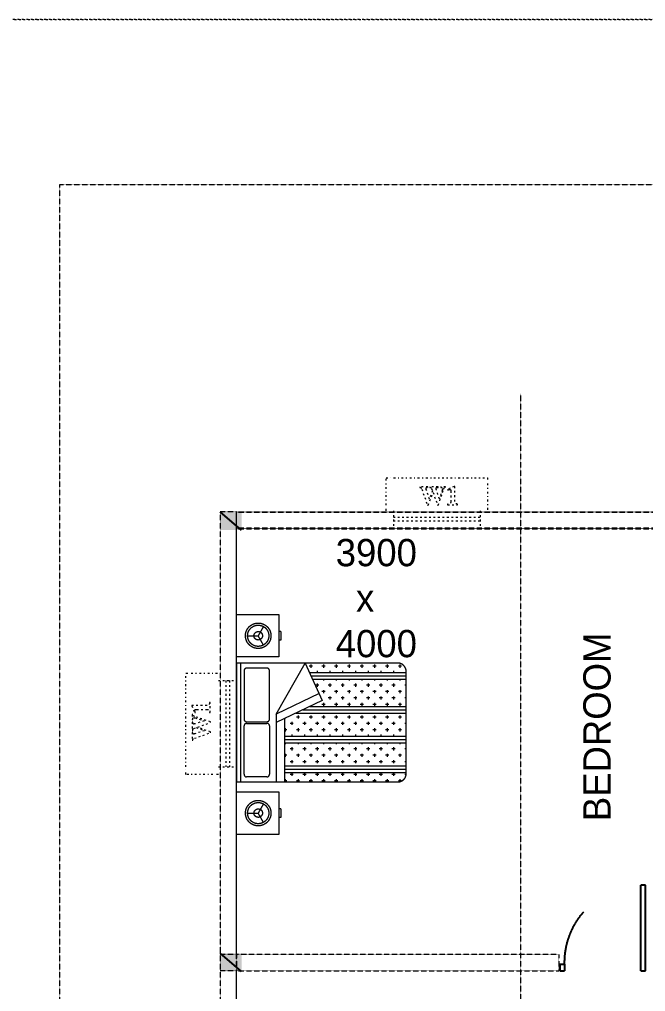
# Model space of a CAD drawing. Header units: millimetres. Extents: x -15225 to 158921, y -72156 to 56162.
# Drawn here: x 3680 to 12074, y -46190 to -33155 of the extents above; entities that cross this region are included whole.
import ezdxf

# ---------------------------------------------------------------- set-up
doc = ezdxf.new("R2010")
doc.units = ezdxf.units.MM
doc.linetypes.add('ACAD_ISO03W100', pattern=[30, 12, -18])
doc.linetypes.add('DASHED2', pattern=[0.375, 0.25, -0.125])
doc.layers.get('0').update_dxf_attribs({"linetype": 'CONTINUOUS'})
for name, color, linetype in [('doors and windows', 1, 'CONTINUOUS'), ('H', 7, 'CONTINUOUS'), ('P', 7, 'CONTINUOUS')]:
    doc.layers.add(name, color=color, linetype=linetype)
doc.layers.add('Layer2', color=7, linetype='ACAD_ISO03W100', lineweight=15)

# ---------------------------------------------------------------- blocks, each defined once
blk = doc.blocks.new('D1')
at = {"layer": 'doors and windows'}
for p, q in [((0, 0), (0, 9)), ((0, 9), (0.5, 9)), ((0.5, 0), (0.5, 9)), ((0.5, 0), (0, 0)), ((9, 0.7), (8.5, 0.7)), ((8.5, 0.7), (8.5, 0)), ((9, 0), (8.5, 0)), ((9, 0.7), (9, 0))]:
    blk.add_line(p, q, dxfattribs=at)
at = {"layer": 'doors and windows', "linetype": 'ACAD_ISO03W100', "ltscale": 0.5}
blk.add_arc((0.35, 0.85), 8.15, 358.9456, 88.9456, dxfattribs=at)
blk = doc.blocks.new('A$Cb1573d39')
at = {"layer": 'doors and windows', "xscale": -10, "yscale": 10, "zscale": 10}
blk.add_blockref('D1', (370.8, -79.4), dxfattribs=at)
blk = doc.blocks.new('A$Cfcc27f74')
at = {"layer": 'H', "linetype": 'Continuous'}
blk.add_hatch(color=256, dxfattribs=at).paths.add_polyline_path([(-0.456, -0.625), (-0.456, 1.015), (1.538, 1.015), (1.538, -0.625), (-0.456, -0.625)])
at = {"layer": 'P'}
blk.add_lwpolyline([(1.52, -0.625), (-0.456, 1.033)], dxfattribs=at)
blk = doc.blocks.new('A$Cd4a5d965')
for p, q in [((-2.806, -0.232), (-2.306, -0.232)), ((-2.806, -0.732), (-2.806, -0.232)), ((-2.306, -0.232), (-2.306, -0.732)), ((-0.789, -0.232), (-2.189, -0.232)), ((-2.189, -0.232), (-2.189, -2.132)), ((-0.789, -0.282), (-2.189, -0.282)), ((-2.099, -0.322), (-1.529, -0.322)), ((-0.879, -0.322), (-1.449, -0.322)), ((-0.789, -2.132), (-0.789, -0.232)), ((-0.717, -0.232), (-0.217, -0.232)), ((-0.717, -0.732), (-0.717, -0.232)), ((-0.217, -0.232), (-0.217, -0.732)), ((-2.556, -0.364), (-2.556, -0.489)), ((-2.129, -0.592), (-2.129, -0.352)), ((-1.499, -0.352), (-1.499, -0.592)), ((-1.479, -0.352), (-1.479, -0.592)), ((-0.849, -0.592), (-0.849, -0.352)), ((-0.467, -0.364), (-0.467, -0.489)), ((-2.665, -0.551), (-2.556, -0.489)), ((-2.448, -0.551), (-2.556, -0.489)), ((-0.576, -0.551), (-0.467, -0.489)), ((-0.359, -0.551), (-0.467, -0.489)), ((-1.529, -0.622), (-2.099, -0.622)), ((-1.449, -0.622), (-0.879, -0.622)), ((-2.306, -0.732), (-2.806, -0.732)), ((-2.606, -0.757), (-2.606, -0.732)), ((-2.506, -0.757), (-2.606, -0.757)), ((-2.506, -0.757), (-2.506, -0.732)), ((-1.389, -0.702), (-2.189, -0.702)), ((-1.229, -1.242), (-1.489, -0.702)), ((-1.147, -1.205), (-1.389, -0.702)), ((-1.389, -0.702), (-0.789, -1.042)), ((-0.217, -0.732), (-0.717, -0.732)), ((-0.517, -0.757), (-0.517, -0.732)), ((-0.417, -0.757), (-0.517, -0.757)), ((-0.417, -0.757), (-0.417, -0.732)), ((-2.189, -0.802), (-1.441, -0.802)), ((-2.156, -0.808), (-2.189, -0.808)), ((-2.175, -0.827), (-2.175, -0.802)), ((-2.081, -0.883), (-2.118, -0.883)), ((-2.1, -0.902), (-2.1, -0.864)), ((-2.079, -0.802), (-2.079, -2.232)), ((-2.039, -0.802), (-2.039, -2.232)), ((-1.999, -0.802), (-1.999, -2.232)), ((-1.931, -0.883), (-1.968, -0.883)), ((-1.95, -0.902), (-1.95, -0.864)), ((-1.856, -0.808), (-1.893, -0.808)), ((-1.875, -0.827), (-1.875, -0.802)), ((-1.781, -0.883), (-1.818, -0.883)), ((-1.8, -0.902), (-1.8, -0.864)), ((-1.729, -0.808), (-1.743, -0.808)), ((-1.729, -0.802), (-1.729, -2.232)), ((-1.689, -0.802), (-1.689, -2.232)), ((-1.649, -0.802), (-1.649, -2.232)), ((-1.631, -0.883), (-1.649, -0.883)), ((-1.556, -0.808), (-1.593, -0.808)), ((-1.575, -0.827), (-1.575, -0.802)), ((-1.481, -0.883), (-1.518, -0.883)), ((-1.5, -0.902), (-1.5, -0.864)), ((-1.438, -0.808), (-1.443, -0.808)), ((-2.156, -0.958), (-2.189, -0.958)), ((-2.175, -0.977), (-2.175, -0.939)), ((-2.1, -1.052), (-2.1, -1.014)), ((-1.95, -1.052), (-1.95, -1.014)), ((-1.856, -0.958), (-1.893, -0.958)), ((-1.875, -0.977), (-1.875, -0.939)), ((-1.8, -1.052), (-1.8, -1.014)), ((-1.729, -0.958), (-1.743, -0.958)), ((-1.556, -0.958), (-1.593, -0.958)), ((-1.575, -0.977), (-1.575, -0.939)), ((-1.5, -1.052), (-1.5, -1.014)), ((-1.406, -0.958), (-1.443, -0.958)), ((-1.425, -0.977), (-1.425, -0.939)), ((-1.379, -0.931), (-1.379, -2.232)), ((-1.339, -1.014), (-1.339, -2.232)), ((-2.156, -1.108), (-2.189, -1.108)), ((-2.175, -1.127), (-2.175, -1.089)), ((-2.081, -1.033), (-2.118, -1.033)), ((-1.931, -1.033), (-1.968, -1.033)), ((-1.856, -1.108), (-1.893, -1.108)), ((-1.875, -1.127), (-1.875, -1.089)), ((-1.781, -1.033), (-1.818, -1.033)), ((-1.729, -1.108), (-1.743, -1.108)), ((-1.631, -1.033), (-1.649, -1.033)), ((-1.556, -1.108), (-1.593, -1.108)), ((-1.575, -1.127), (-1.575, -1.089)), ((-1.481, -1.033), (-1.518, -1.033)), ((-1.406, -1.108), (-1.443, -1.108)), ((-1.425, -1.127), (-1.425, -1.089)), ((-1.299, -1.097), (-1.299, -2.232)), ((-1.293, -1.108), (-1.293, -1.108)), ((-0.789, -1.042), (-1.229, -1.242)), ((-0.979, -1.128), (-0.979, -2.232)), ((-0.939, -1.11), (-0.939, -2.232)), ((-0.899, -1.092), (-0.899, -2.232)), ((-0.806, -1.108), (-0.843, -1.108)), ((-0.825, -1.127), (-0.825, -1.089)), ((-2.156, -1.258), (-2.189, -1.258)), ((-2.175, -1.277), (-2.175, -1.239)), ((-2.081, -1.183), (-2.118, -1.183)), ((-2.1, -1.202), (-2.1, -1.164)), ((-1.931, -1.183), (-1.968, -1.183)), ((-1.95, -1.202), (-1.95, -1.164)), ((-1.856, -1.258), (-1.893, -1.258)), ((-1.875, -1.277), (-1.875, -1.239)), ((-1.781, -1.183), (-1.818, -1.183)), ((-1.8, -1.202), (-1.8, -1.164)), ((-1.729, -1.258), (-1.743, -1.258)), ((-1.631, -1.183), (-1.649, -1.183)), ((-1.556, -1.258), (-1.593, -1.258)), ((-1.575, -1.277), (-1.575, -1.239)), ((-1.481, -1.183), (-1.518, -1.183)), ((-1.5, -1.202), (-1.5, -1.164)), ((-1.406, -1.258), (-1.443, -1.258)), ((-1.425, -1.277), (-1.425, -1.239)), ((-1.256, -1.258), (-1.293, -1.258)), ((-1.275, -1.277), (-1.275, -1.239)), ((-1.106, -1.258), (-1.143, -1.258)), ((-1.125, -1.277), (-1.125, -1.239)), ((-1.031, -1.183), (-1.068, -1.183)), ((-1.05, -1.202), (-1.05, -1.164)), ((-0.979, -1.258), (-0.993, -1.258)), ((-0.881, -1.183), (-0.899, -1.183)), ((-0.806, -1.258), (-0.843, -1.258)), ((-0.825, -1.277), (-0.825, -1.239)), ((-2.081, -1.333), (-2.118, -1.333)), ((-2.1, -1.352), (-2.1, -1.314)), ((-1.931, -1.333), (-1.968, -1.333)), ((-1.95, -1.352), (-1.95, -1.314)), ((-1.781, -1.333), (-1.818, -1.333)), ((-1.8, -1.352), (-1.8, -1.314)), ((-1.631, -1.333), (-1.649, -1.333)), ((-1.481, -1.333), (-1.518, -1.333)), ((-1.5, -1.352), (-1.5, -1.314)), ((-1.181, -1.333), (-1.218, -1.333)), ((-1.2, -1.352), (-1.2, -1.314)), ((-1.031, -1.333), (-1.068, -1.333)), ((-1.05, -1.352), (-1.05, -1.314)), ((-0.881, -1.333), (-0.899, -1.333)), ((-2.156, -1.408), (-2.189, -1.408)), ((-2.175, -1.427), (-2.175, -1.389)), ((-2.081, -1.483), (-2.118, -1.483)), ((-2.1, -1.502), (-2.1, -1.464)), ((-1.931, -1.483), (-1.968, -1.483)), ((-1.95, -1.502), (-1.95, -1.464)), ((-1.856, -1.408), (-1.893, -1.408)), ((-1.875, -1.427), (-1.875, -1.389)), ((-1.781, -1.483), (-1.818, -1.483)), ((-1.8, -1.502), (-1.8, -1.464)), ((-1.729, -1.408), (-1.743, -1.408)), ((-1.631, -1.483), (-1.649, -1.483)), ((-1.556, -1.408), (-1.593, -1.408)), ((-1.575, -1.427), (-1.575, -1.389)), ((-1.481, -1.483), (-1.518, -1.483)), ((-1.5, -1.502), (-1.5, -1.464)), ((-1.406, -1.408), (-1.443, -1.408)), ((-1.425, -1.427), (-1.425, -1.389)), ((-1.256, -1.408), (-1.293, -1.408)), ((-1.275, -1.427), (-1.275, -1.389)), ((-1.181, -1.483), (-1.218, -1.483)), ((-1.2, -1.502), (-1.2, -1.464)), ((-1.106, -1.408), (-1.143, -1.408)), ((-1.125, -1.427), (-1.125, -1.389)), ((-1.031, -1.483), (-1.068, -1.483)), ((-1.05, -1.502), (-1.05, -1.464)), ((-0.979, -1.408), (-0.993, -1.408)), ((-0.881, -1.483), (-0.899, -1.483)), ((-0.806, -1.408), (-0.843, -1.408)), ((-0.825, -1.427), (-0.825, -1.389)), ((-2.156, -1.558), (-2.189, -1.558)), ((-2.175, -1.577), (-2.175, -1.539)), ((-1.856, -1.558), (-1.893, -1.558)), ((-1.875, -1.577), (-1.875, -1.539)), ((-1.729, -1.558), (-1.743, -1.558)), ((-1.556, -1.558), (-1.593, -1.558)), ((-1.575, -1.577), (-1.575, -1.539)), ((-1.406, -1.558), (-1.443, -1.558)), ((-1.425, -1.577), (-1.425, -1.539)), ((-1.256, -1.558), (-1.293, -1.558)), ((-1.275, -1.577), (-1.275, -1.539)), ((-1.106, -1.558), (-1.143, -1.558)), ((-1.125, -1.577), (-1.125, -1.539)), ((-0.979, -1.558), (-0.993, -1.558)), ((-0.806, -1.558), (-0.843, -1.558)), ((-0.825, -1.577), (-0.825, -1.539)), ((-2.156, -1.708), (-2.189, -1.708)), ((-2.175, -1.727), (-2.175, -1.689)), ((-2.081, -1.633), (-2.118, -1.633)), ((-2.1, -1.652), (-2.1, -1.614)), ((-1.931, -1.633), (-1.968, -1.633)), ((-1.95, -1.652), (-1.95, -1.614)), ((-1.856, -1.708), (-1.893, -1.708)), ((-1.875, -1.727), (-1.875, -1.689)), ((-1.781, -1.633), (-1.818, -1.633)), ((-1.8, -1.652), (-1.8, -1.614)), ((-1.729, -1.708), (-1.743, -1.708)), ((-1.631, -1.633), (-1.649, -1.633)), ((-1.556, -1.708), (-1.593, -1.708)), ((-1.575, -1.727), (-1.575, -1.689)), ((-1.481, -1.633), (-1.518, -1.633)), ((-1.5, -1.652), (-1.5, -1.614)), ((-1.406, -1.708), (-1.443, -1.708)), ((-1.425, -1.727), (-1.425, -1.689)), ((-1.256, -1.708), (-1.293, -1.708)), ((-1.275, -1.727), (-1.275, -1.689)), ((-1.181, -1.633), (-1.218, -1.633)), ((-1.2, -1.652), (-1.2, -1.614)), ((-1.106, -1.708), (-1.143, -1.708)), ((-1.125, -1.727), (-1.125, -1.689)), ((-1.031, -1.633), (-1.068, -1.633)), ((-1.05, -1.652), (-1.05, -1.614)), ((-0.979, -1.708), (-0.993, -1.708)), ((-0.881, -1.633), (-0.899, -1.633)), ((-0.806, -1.708), (-0.843, -1.708)), ((-0.825, -1.727), (-0.825, -1.689)), ((-2.081, -1.783), (-2.118, -1.783)), ((-2.1, -1.802), (-2.1, -1.764)), ((-1.931, -1.783), (-1.968, -1.783)), ((-1.95, -1.802), (-1.95, -1.764)), ((-1.781, -1.783), (-1.818, -1.783)), ((-1.8, -1.802), (-1.8, -1.764)), ((-1.631, -1.783), (-1.649, -1.783)), ((-1.481, -1.783), (-1.518, -1.783)), ((-1.5, -1.802), (-1.5, -1.764)), ((-1.181, -1.783), (-1.218, -1.783)), ((-1.2, -1.802), (-1.2, -1.764)), ((-1.031, -1.783), (-1.068, -1.783)), ((-1.05, -1.802), (-1.05, -1.764)), ((-0.881, -1.783), (-0.899, -1.783)), ((-2.156, -1.858), (-2.189, -1.858)), ((-2.175, -1.877), (-2.175, -1.839)), ((-2.081, -1.933), (-2.118, -1.933)), ((-2.1, -1.952), (-2.1, -1.914)), ((-1.931, -1.933), (-1.968, -1.933)), ((-1.95, -1.952), (-1.95, -1.914)), ((-1.856, -1.858), (-1.893, -1.858)), ((-1.875, -1.877), (-1.875, -1.839)), ((-1.781, -1.933), (-1.818, -1.933)), ((-1.8, -1.952), (-1.8, -1.914)), ((-1.729, -1.858), (-1.743, -1.858)), ((-1.631, -1.933), (-1.649, -1.933)), ((-1.556, -1.858), (-1.593, -1.858)), ((-1.575, -1.877), (-1.575, -1.839)), ((-1.481, -1.933), (-1.518, -1.933)), ((-1.5, -1.952), (-1.5, -1.914)), ((-1.406, -1.858), (-1.443, -1.858)), ((-1.425, -1.877), (-1.425, -1.839)), ((-1.256, -1.858), (-1.293, -1.858)), ((-1.275, -1.877), (-1.275, -1.839)), ((-1.181, -1.933), (-1.218, -1.933)), ((-1.2, -1.952), (-1.2, -1.914)), ((-1.106, -1.858), (-1.143, -1.858)), ((-1.125, -1.877), (-1.125, -1.839)), ((-1.031, -1.933), (-1.068, -1.933)), ((-1.05, -1.952), (-1.05, -1.914)), ((-0.979, -1.858), (-0.993, -1.858)), ((-0.881, -1.933), (-0.899, -1.933)), ((-0.806, -1.858), (-0.843, -1.858)), ((-0.825, -1.877), (-0.825, -1.839)), ((-2.156, -2.008), (-2.189, -2.008)), ((-2.175, -2.027), (-2.175, -1.989)), ((-1.856, -2.008), (-1.893, -2.008)), ((-1.875, -2.027), (-1.875, -1.989)), ((-1.729, -2.008), (-1.743, -2.008)), ((-1.556, -2.008), (-1.593, -2.008)), ((-1.575, -2.027), (-1.575, -1.989)), ((-1.406, -2.008), (-1.443, -2.008)), ((-1.425, -2.027), (-1.425, -1.989)), ((-1.256, -2.008), (-1.293, -2.008)), ((-1.275, -2.027), (-1.275, -1.989)), ((-1.106, -2.008), (-1.143, -2.008)), ((-1.125, -2.027), (-1.125, -1.989)), ((-0.979, -2.008), (-0.993, -2.008)), ((-0.806, -2.008), (-0.843, -2.008)), ((-0.825, -2.027), (-0.825, -1.989)), ((-2.156, -2.158), (-2.185, -2.158)), ((-2.175, -2.177), (-2.175, -2.139)), ((-2.081, -2.083), (-2.118, -2.083)), ((-2.1, -2.102), (-2.1, -2.064)), ((-1.931, -2.083), (-1.968, -2.083)), ((-1.95, -2.102), (-1.95, -2.064)), ((-1.856, -2.158), (-1.893, -2.158)), ((-1.875, -2.177), (-1.875, -2.139)), ((-1.781, -2.083), (-1.818, -2.083)), ((-1.8, -2.102), (-1.8, -2.064)), ((-1.729, -2.158), (-1.743, -2.158)), ((-1.631, -2.083), (-1.649, -2.083)), ((-1.556, -2.158), (-1.593, -2.158)), ((-1.575, -2.177), (-1.575, -2.139)), ((-1.481, -2.083), (-1.518, -2.083)), ((-1.5, -2.102), (-1.5, -2.064)), ((-1.406, -2.158), (-1.443, -2.158)), ((-1.425, -2.177), (-1.425, -2.139)), ((-1.256, -2.158), (-1.293, -2.158)), ((-1.275, -2.177), (-1.275, -2.139)), ((-1.181, -2.083), (-1.218, -2.083)), ((-1.2, -2.102), (-1.2, -2.064)), ((-1.106, -2.158), (-1.143, -2.158)), ((-1.125, -2.177), (-1.125, -2.139)), ((-1.031, -2.083), (-1.068, -2.083)), ((-1.05, -2.102), (-1.05, -2.064)), ((-0.979, -2.158), (-0.993, -2.158)), ((-0.881, -2.083), (-0.899, -2.083)), ((-0.806, -2.158), (-0.843, -2.158)), ((-0.825, -2.177), (-0.825, -2.139)), ((-2.1, -2.231), (-2.1, -2.214)), ((-2.089, -2.232), (-0.889, -2.232)), ((-1.95, -2.232), (-1.95, -2.214)), ((-1.8, -2.232), (-1.8, -2.214)), ((-1.5, -2.232), (-1.5, -2.214)), ((-1.2, -2.232), (-1.2, -2.214)), ((-1.05, -2.232), (-1.05, -2.214))]:
    blk.add_line(p, q)
for centre, radius in [((-2.556, -0.489), 0.15), ((-0.467, -0.489), 0.15), ((-2.556, -0.489), 0.125), ((-2.556, -0.489), 0.05), ((-0.467, -0.489), 0.125), ((-0.467, -0.489), 0.05)]:
    blk.add_circle(centre, radius)
for centre, radius, start, end in [((-2.099, -0.352), 0.03, 90, 180), ((-1.529, -0.352), 0.03, 0, 90), ((-1.449, -0.352), 0.03, 90, 180), ((-0.879, -0.352), 0.03, 0, 90), ((-2.099, -0.592), 0.03, 180, 270), ((-1.529, -0.592), 0.03, 270, 0), ((-1.449, -0.592), 0.03, 180, 270), ((-0.879, -0.592), 0.03, 270, 0), ((-2.089, -2.132), 0.1, 180, 270), ((-0.889, -2.132), 0.1, 270, 0)]:
    blk.add_arc(centre, radius, start, end)
blk = doc.blocks.new('colomn')
at = {"color": 7, "linetype": 'ByBlock', "lineweight": 0}
for p in [(-396.305, 1322.444), (-396.305, 1282.017)]:
    blk.add_blockref('A$Cfcc27f74', p, dxfattribs=at)
blk = doc.blocks.new('plan')
at = {"color": 7, "lineweight": 0}
for p, q in [((671277.4, 158478.5), (649706.5, 158478.5)), ((649706.5, 158478.5), (671277.4, 158478.5))]:
    blk.add_line(p, q, dxfattribs=at)
at = {"color": 7, "lineweight": 15}
for p, q in [((656547.4, 155386.5), (656547.4, 155405)), ((656547.4, 155405), (656578.4, 155405)), ((656596.9, 155405), (656631, 155405)), ((656649.7, 155405), (656686.8, 155405)), ((656705.5, 155405), (656739.4, 155405)), ((656758.1, 155405), (656795.2, 155405)), ((656813.9, 155405), (656851, 155405)), ((656866.6, 155405), (656903.8, 155405)), ((656922.4, 155405), (656959.6, 155405)), ((656978.2, 155405), (657012.3, 155405)), ((657030.8, 155405), (657068, 155405)), ((657086.6, 155405), (657123.8, 155405)), ((657139.3, 155405), (657176.5, 155405)), ((657195, 155405), (657226.1, 155405)), ((657226.1, 155405), (657226.1, 155386.5)), ((656547.4, 155330.7), (656547.4, 155367.8)), ((656826.3, 155345.5), (656773.8, 155345.5)), ((656773.8, 155345.5), (656773.8, 155341.1)), ((656786.3, 155329.4), (656823.8, 155222.4)), ((656837.1, 155262.8), (656816.2, 155327.8)), ((656826.3, 155341.1), (656826.3, 155345.5)), ((656894.8, 155345.5), (656839.1, 155345.5)), ((656839.1, 155345.5), (656839.1, 155341.1)), ((656852, 155334.7), (656858.1, 155317.7)), ((656903.7, 155264.8), (656884.3, 155324.6)), ((656894.8, 155341.1), (656894.8, 155345.5)), ((656896.8, 155222.4), (656932.3, 155329.4)), ((656923.5, 155325.7), (656903.7, 155264.8)), ((656944.8, 155345.5), (656912.6, 155345.5)), ((656912.6, 155345.5), (656912.6, 155341.1)), ((656944.8, 155341.1), (656944.8, 155345.5)), ((657003.7, 155347.5), (656958.8, 155328.1)), ((656958.8, 155328.1), (656958.8, 155323.3)), ((657006.5, 155347.5), (657003.7, 155347.5)), ((657006.5, 155246.2), (657006.5, 155347.5)), ((657226.1, 155367.8), (657226.1, 155330.7)), ((656547.4, 155277.9), (656547.4, 155312)), ((656547.4, 155222.2), (656547.4, 155259.4)), ((656828.6, 155222.4), (656861.8, 155307.2)), ((656858.1, 155317.7), (656837.1, 155262.8)), ((656861.8, 155307.2), (656892, 155222.4)), ((656980.3, 155315.7), (656980.3, 155247.5)), ((657226.1, 155312), (657226.1, 155277.9)), ((657226.1, 155259.4), (657226.1, 155222.2)), ((656547.4, 155185), (656547.4, 155203.6)), ((656823.8, 155222.4), (656828.6, 155222.4)), ((656892, 155222.4), (656896.8, 155222.4)), ((656958.8, 155229.7), (656958.8, 155225.3)), ((656958.8, 155225.3), (657025.9, 155225.3)), ((657025.9, 155225.3), (657025.9, 155229.7)), ((657226.1, 155203.6), (657226.1, 155185)), ((656596.9, 155185), (656596.9, 155064.2)), ((657176.5, 155138.6), (656596.9, 155138.6)), ((657176.5, 155185), (657176.5, 155064.2)), ((657176.5, 155113.7), (656596.9, 155113.7)), ((655205.5, 154064.5), (655205.5, 154095.5)), ((655205.5, 154095.5), (655224.2, 154095.5)), ((655239.6, 154095.5), (655276.9, 154095.5)), ((655295.4, 154095.5), (655332.6, 154095.5)), ((655351.2, 154095.5), (655385.3, 154095.5)), ((655403.8, 154095.5), (655422.5, 154095.5)), ((655205.5, 154008.7), (655205.5, 154045.9)), ((655422.5, 154045.9), (655543.3, 154045.9)), ((655472, 154045.9), (655472, 153466.5)), ((655496.9, 154045.9), (655496.9, 153466.5)), ((655205.5, 153956), (655205.5, 153993.3)), ((655205.5, 153900.3), (655205.5, 153937.5)), ((655366.7, 153898.4), (655362.3, 153898.4)), ((655366.7, 153831.4), (655366.7, 153898.4)), ((655205.5, 153847.6), (655205.5, 153881.7)), ((655205.5, 153791.9), (655205.5, 153829)), ((655345.7, 153879), (655244.5, 153879)), ((655244.5, 153879), (655244.5, 153876.2)), ((655244.5, 153876.2), (655263.8, 153831.4)), ((655263.8, 153831.4), (655268.7, 153831.4)), ((655276.4, 153852.8), (655344.5, 153852.8)), ((655362.3, 153831.4), (655366.7, 153831.4)), ((655205.5, 153736.1), (655205.5, 153773.2)), ((655246.5, 153817.3), (655246.5, 153785)), ((655250.9, 153817.3), (655246.5, 153817.3)), ((655246.5, 153785), (655250.9, 153785)), ((655250.9, 153767.3), (655246.5, 153767.3)), ((655246.5, 153767.3), (655246.5, 153711.7)), ((655369.6, 153769.4), (655262.6, 153804.9)), ((655266.3, 153796), (655327.2, 153776.2)), ((655327.2, 153776.2), (655267.5, 153756.9)), ((655284.8, 153734.2), (655369.6, 153764.5)), ((655369.6, 153764.5), (655369.6, 153769.4)), ((655205.5, 153683.4), (655205.5, 153720.6)), ((655246.5, 153711.7), (655250.9, 153711.7)), ((655250.9, 153698.7), (655246.5, 153698.7)), ((655246.5, 153698.7), (655246.5, 153646.3)), ((655257.4, 153724.6), (655274.3, 153730.6)), ((655262.6, 153658.8), (655369.6, 153696.3)), ((655329.2, 153709.6), (655264.2, 153688.6)), ((655274.3, 153730.6), (655329.2, 153709.6)), ((655369.6, 153701.2), (655284.8, 153734.2)), ((655369.6, 153696.3), (655369.6, 153701.2)), ((655205.5, 153627.7), (655205.5, 153664.8)), ((655246.5, 153646.3), (655250.9, 153646.3)), ((655205.5, 153574.9), (655205.5, 153609)), ((655205.5, 153519.1), (655205.5, 153556.3)), ((655205.5, 153466.5), (655205.5, 153500.5)), ((655205.5, 153416.9), (655205.5, 153447.9)), ((655422.5, 153466.5), (655543.3, 153466.5)), ((655224.2, 153416.9), (655205.5, 153416.9)), ((655276.9, 153416.9), (655239.6, 153416.9)), ((655332.6, 153416.9), (655295.4, 153416.9)), ((655385.3, 153416.9), (655351.2, 153416.9)), ((655422.5, 153416.9), (655403.8, 153416.9))]:
    blk.add_line(p, q, dxfattribs=at)
at = {"color": 7, "lineweight": 15, "extrusion": (0, -4.44089e-16, -1)}
for p, q in [((656547.4, 155386.5), (656547.4, 155405)), ((656547.4, 155405), (656578.4, 155405)), ((656596.9, 155405), (656631, 155405)), ((656649.7, 155405), (656686.8, 155405)), ((656705.5, 155405), (656739.4, 155405)), ((656758.1, 155405), (656795.2, 155405)), ((656813.9, 155405), (656851, 155405)), ((656866.6, 155405), (656903.8, 155405)), ((656922.4, 155405), (656959.6, 155405)), ((656978.2, 155405), (657012.3, 155405)), ((657030.8, 155405), (657068, 155405)), ((657086.6, 155405), (657123.8, 155405)), ((657139.3, 155405), (657176.5, 155405)), ((657195, 155405), (657226.1, 155405)), ((657226.1, 155405), (657226.1, 155386.5)), ((656547.4, 155330.7), (656547.4, 155367.8)), ((656826.3, 155345.5), (656773.8, 155345.5)), ((656773.8, 155345.5), (656773.8, 155341.1)), ((656786.3, 155329.4), (656823.8, 155222.4)), ((656837.1, 155262.8), (656816.2, 155327.8)), ((656826.3, 155341.1), (656826.3, 155345.5)), ((656894.8, 155345.5), (656839.1, 155345.5)), ((656839.1, 155345.5), (656839.1, 155341.1)), ((656852, 155334.7), (656858.1, 155317.7)), ((656903.7, 155264.8), (656884.3, 155324.6)), ((656894.8, 155341.1), (656894.8, 155345.5)), ((656896.8, 155222.4), (656932.3, 155329.4)), ((656923.5, 155325.7), (656903.7, 155264.8)), ((656944.8, 155345.5), (656912.6, 155345.5)), ((656912.6, 155345.5), (656912.6, 155341.1)), ((656944.8, 155341.1), (656944.8, 155345.5)), ((657003.7, 155347.5), (656958.8, 155328.1)), ((656958.8, 155328.1), (656958.8, 155323.3)), ((657006.5, 155347.5), (657003.7, 155347.5)), ((657006.5, 155246.2), (657006.5, 155347.5)), ((657226.1, 155367.8), (657226.1, 155330.7)), ((656547.4, 155277.9), (656547.4, 155312)), ((656547.4, 155222.2), (656547.4, 155259.4)), ((656828.6, 155222.4), (656861.8, 155307.2)), ((656858.1, 155317.7), (656837.1, 155262.8)), ((656861.8, 155307.2), (656892, 155222.4)), ((656980.3, 155315.7), (656980.3, 155247.5)), ((657226.1, 155312), (657226.1, 155277.9)), ((657226.1, 155259.4), (657226.1, 155222.2)), ((656547.4, 155185), (656547.4, 155203.6)), ((656823.8, 155222.4), (656828.6, 155222.4)), ((656892, 155222.4), (656896.8, 155222.4)), ((656958.8, 155229.7), (656958.8, 155225.3)), ((656958.8, 155225.3), (657025.9, 155225.3)), ((657025.9, 155225.3), (657025.9, 155229.7)), ((657226.1, 155203.6), (657226.1, 155185)), ((656596.9, 155185), (656596.9, 155064.2)), ((657176.5, 155138.6), (656596.9, 155138.6)), ((657176.5, 155185), (657176.5, 155064.2)), ((657176.5, 155113.7), (656596.9, 155113.7)), ((655205.5, 154064.5), (655205.5, 154095.5)), ((655205.5, 154095.5), (655224.2, 154095.5)), ((655239.6, 154095.5), (655276.9, 154095.5)), ((655295.4, 154095.5), (655332.6, 154095.5)), ((655351.2, 154095.5), (655385.3, 154095.5)), ((655403.8, 154095.5), (655422.5, 154095.5)), ((655205.5, 154008.7), (655205.5, 154045.9)), ((655422.5, 154045.9), (655543.3, 154045.9)), ((655472, 154045.9), (655472, 153466.5)), ((655496.9, 154045.9), (655496.9, 153466.5)), ((655205.5, 153956), (655205.5, 153993.3)), ((655205.5, 153900.3), (655205.5, 153937.5)), ((655366.7, 153898.4), (655362.3, 153898.4)), ((655366.7, 153831.4), (655366.7, 153898.4)), ((655205.5, 153847.6), (655205.5, 153881.7)), ((655205.5, 153791.9), (655205.5, 153829)), ((655345.7, 153879), (655244.5, 153879)), ((655244.5, 153879), (655244.5, 153876.2)), ((655244.5, 153876.2), (655263.8, 153831.4)), ((655263.8, 153831.4), (655268.7, 153831.4)), ((655276.4, 153852.8), (655344.5, 153852.8)), ((655362.3, 153831.4), (655366.7, 153831.4)), ((655205.5, 153736.1), (655205.5, 153773.2)), ((655246.5, 153817.3), (655246.5, 153785)), ((655250.9, 153817.3), (655246.5, 153817.3)), ((655246.5, 153785), (655250.9, 153785)), ((655250.9, 153767.3), (655246.5, 153767.3)), ((655246.5, 153767.3), (655246.5, 153711.7)), ((655369.6, 153769.4), (655262.6, 153804.9)), ((655266.3, 153796), (655327.2, 153776.2)), ((655327.2, 153776.2), (655267.5, 153756.9)), ((655284.8, 153734.2), (655369.6, 153764.5)), ((655369.6, 153764.5), (655369.6, 153769.4)), ((655205.5, 153683.4), (655205.5, 153720.6)), ((655246.5, 153711.7), (655250.9, 153711.7)), ((655250.9, 153698.7), (655246.5, 153698.7)), ((655246.5, 153698.7), (655246.5, 153646.3)), ((655257.4, 153724.6), (655274.3, 153730.6)), ((655262.6, 153658.8), (655369.6, 153696.3)), ((655329.2, 153709.6), (655264.2, 153688.6)), ((655274.3, 153730.6), (655329.2, 153709.6)), ((655369.6, 153701.2), (655284.8, 153734.2)), ((655369.6, 153696.3), (655369.6, 153701.2)), ((655205.5, 153627.7), (655205.5, 153664.8)), ((655246.5, 153646.3), (655250.9, 153646.3)), ((655205.5, 153574.9), (655205.5, 153609)), ((655205.5, 153519.1), (655205.5, 153556.3)), ((655205.5, 153466.5), (655205.5, 153500.5)), ((655205.5, 153416.9), (655205.5, 153447.9)), ((655422.5, 153466.5), (655543.3, 153466.5)), ((655224.2, 153416.9), (655205.5, 153416.9)), ((655276.9, 153416.9), (655239.6, 153416.9)), ((655332.6, 153416.9), (655295.4, 153416.9)), ((655385.3, 153416.9), (655351.2, 153416.9)), ((655422.5, 153416.9), (655403.8, 153416.9))]:
    blk.add_line(p, q, dxfattribs=at)
at = {"color": 7, "linetype": 'ByBlock', "lineweight": 15}
for p, q in [((655543.3, 152209.4), (655433.5, 152209.4)), ((655543.3, 152099.6), (655433.5, 152099.6))]:
    blk.add_line(p, q, dxfattribs=at)
at = {"color": 7, "linetype": 'ByBlock', "lineweight": 15, "extrusion": (0, -4.44089e-16, -1)}
for p, q in [((655543.3, 152209.4), (655433.5, 152209.4)), ((655543.3, 152099.6), (655433.5, 152099.6))]:
    blk.add_line(p, q, dxfattribs=at)
at = {"color": 7, "linetype": 'ByBlock', "lineweight": 0}
blk.add_lwpolyline([(654360.8, 157372.9), (666402.3, 157372.9), (666402.3, 145331.4), (654360.8, 145331.4)], close=True, dxfattribs=at)
at = {"color": 7, "linetype": 'ByBlock', "lineweight": 13}
for points in [[(661002.5, 145866.9), (661002.5, 148891.9), (657448.9, 148891.9), (657448.9, 155968.1)], [(657296.5, 149244.7), (655543.3, 149244.7), (655543.3, 152099.6), (657705.3, 152099.6)]]:
    blk.add_lwpolyline(points, dxfattribs=at)
at = {"color": 7, "linetype": 'ByBlock', "lineweight": 15}
for points in [[(655543.3, 146475.8), (655543.3, 155176.9), (655433.5, 155176.9), (655433.5, 146475.8)], [(657705.3, 152209.4), (655543.3, 152209.4), (655543.3, 155064.2), (658471.4, 155064.2), (658471.4, 153044.1)], [(657705.3, 152209.4), (655543.3, 152209.4), (655543.3, 152099.6), (657705.3, 152099.6)], [(657705.3, 152209.4), (657705.3, 152099.6)]]:
    blk.add_lwpolyline(points, dxfattribs=at)
at = {"color": 7, "linetype": 'ByBlock', "lineweight": 15, "extrusion": (0, -4.44089e-16, -1)}
for points in [[(-655543.3, 146475.8), (-655543.3, 155176.9), (-655433.5, 155176.9), (-655433.5, 146475.8)], [(-657705.3, 152209.4), (-655543.3, 152209.4), (-655543.3, 155064.2), (-658471.4, 155064.2), (-658471.4, 153044.1)], [(-657705.3, 152209.4), (-655543.3, 152209.4), (-655543.3, 152099.6), (-657705.3, 152099.6)]]:
    blk.add_lwpolyline(points, dxfattribs=at)
at = {"color": 7, "linetype": 'ByBlock', "lineweight": 15}
blk.add_lwpolyline([(655543.3, 155176.9), (660447.8, 155176.9), (660447.8, 155067.1), (655543.3, 155067.1)], close=True, dxfattribs=at)
at = {"color": 7, "linetype": 'ByBlock', "lineweight": 15, "extrusion": (0, -4.44089e-16, -1)}
blk.add_lwpolyline([(-655543.3, 155174.1), (-660447.8, 155174.1), (-660447.8, 155064.3), (-655543.3, 155064.3)], close=True, dxfattribs=at)
at = {"color": 7, "linetype": 'ByBlock', "lineweight": 13, "extrusion": (0, -4.44089e-16, -1)}
blk.add_lwpolyline([(-657296.5, 149244.7), (-655543.3, 149244.7), (-655543.3, 152099.6), (-657705.3, 152099.6)], dxfattribs=at)
at = {"color": 7, "lineweight": 15}
for points in [[(656773.8, 155341.1), (656781.5, 155339.9), (656783.1, 155338.2), (656786.3, 155329.4)], [(656773.8, 155341.1), (656781.5, 155339.9), (656783.1, 155338.2), (656786.3, 155329.4)], [(656814.9, 155333.4), (656814.9, 155338.7), (656817, 155340.3), (656826.3, 155341.1)], [(656814.9, 155333.4), (656814.9, 155338.7), (656817, 155340.3), (656826.3, 155341.1)], [(656816.2, 155327.8), (656814.9, 155330.6), (656814.9, 155331.8), (656814.9, 155333.4)], [(656816.2, 155327.8), (656814.9, 155330.6), (656814.9, 155331.8), (656814.9, 155333.4)], [(656839.1, 155341.1), (656846.4, 155340.7), (656850, 155339.1), (656852, 155334.7)], [(656839.1, 155341.1), (656846.4, 155340.7), (656850, 155339.1), (656852, 155334.7)], [(656881.9, 155334.2), (656881.9, 155338.7), (656884.7, 155340.3), (656892.4, 155340.7)], [(656881.9, 155334.2), (656881.9, 155338.7), (656884.7, 155340.3), (656892.4, 155340.7)], [(656884.3, 155324.6), (656882.3, 155330.6), (656881.9, 155332.6), (656881.9, 155334.2)], [(656884.3, 155324.6), (656882.3, 155330.6), (656881.9, 155332.6), (656881.9, 155334.2)], [(656892.4, 155340.7), (656892.8, 155340.7), (656893.6, 155340.7), (656894.8, 155341.1)], [(656892.4, 155340.7), (656892.8, 155340.7), (656893.6, 155340.7), (656894.8, 155341.1)], [(656912.6, 155341.1), (656921.9, 155340.3), (656924.6, 155338.7), (656924.6, 155333)], [(656912.6, 155341.1), (656921.9, 155340.3), (656924.6, 155338.7), (656924.6, 155333)], [(656924.6, 155333), (656924.6, 155330.6), (656924.3, 155328.1), (656923.5, 155325.7)], [(656924.6, 155333), (656924.6, 155330.6), (656924.3, 155328.1), (656923.5, 155325.7)], [(656932.3, 155329.4), (656934.7, 155336.6), (656938.8, 155340.3), (656944.8, 155341.1)], [(656932.3, 155329.4), (656934.7, 155336.6), (656938.8, 155340.3), (656944.8, 155341.1)], [(656958.8, 155323.3), (656960.5, 155324.1), (656961.7, 155324.6), (656962.1, 155324.9)], [(656958.8, 155323.3), (656960.5, 155324.1), (656961.7, 155324.6), (656962.1, 155324.9)], [(656962.1, 155324.9), (656967, 155326.5), (656971.4, 155327.8), (656973.8, 155327.8)], [(656962.1, 155324.9), (656967, 155326.5), (656971.4, 155327.8), (656973.8, 155327.8)], [(656973.8, 155327.8), (656978.2, 155327.8), (656980.3, 155324.1), (656980.3, 155315.7)], [(656973.8, 155327.8), (656978.2, 155327.8), (656980.3, 155324.1), (656980.3, 155315.7)], [(656980.3, 155247.5), (656980.3, 155232.9), (656976.6, 155229.7), (656958.8, 155229.7)], [(656980.3, 155247.5), (656980.3, 155232.9), (656976.6, 155229.7), (656958.8, 155229.7)], [(657025.9, 155229.7), (657009.7, 155229.7), (657006.5, 155232.5), (657006.5, 155246.2)], [(657025.9, 155229.7), (657009.7, 155229.7), (657006.5, 155232.5), (657006.5, 155246.2)], [(655362.3, 153898.4), (655362.3, 153882.3), (655359.5, 153879), (655345.7, 153879)], [(655362.3, 153898.4), (655362.3, 153882.3), (655359.5, 153879), (655345.7, 153879)], [(655264.2, 153846.3), (655264.2, 153850.8), (655267.9, 153852.8), (655276.4, 153852.8)], [(655264.2, 153846.3), (655264.2, 153850.8), (655267.9, 153852.8), (655276.4, 153852.8)], [(655267.1, 153834.6), (655265.5, 153839.4), (655264.2, 153843.9), (655264.2, 153846.3)], [(655267.1, 153834.6), (655265.5, 153839.4), (655264.2, 153843.9), (655264.2, 153846.3)], [(655268.7, 153831.4), (655267.9, 153833), (655267.5, 153834.2), (655267.1, 153834.6)], [(655268.7, 153831.4), (655267.9, 153833), (655267.5, 153834.2), (655267.1, 153834.6)], [(655344.5, 153852.8), (655359.1, 153852.8), (655362.3, 153849.2), (655362.3, 153831.4)], [(655344.5, 153852.8), (655359.1, 153852.8), (655362.3, 153849.2), (655362.3, 153831.4)], [(655262.6, 153804.9), (655255.4, 153807.3), (655251.8, 153811.3), (655250.9, 153817.3)], [(655262.6, 153804.9), (655255.4, 153807.3), (655251.8, 153811.3), (655250.9, 153817.3)], [(655250.9, 153785), (655251.8, 153794.3), (655253.3, 153797.2), (655259, 153797.2)], [(655250.9, 153785), (655251.8, 153794.3), (655253.3, 153797.2), (655259, 153797.2)], [(655251.3, 153764.9), (655251.3, 153765.4), (655251.3, 153766.2), (655250.9, 153767.3)], [(655251.3, 153764.9), (655251.3, 153765.4), (655251.3, 153766.2), (655250.9, 153767.3)], [(655257.8, 153754.4), (655253.3, 153754.4), (655251.8, 153757.2), (655251.3, 153764.9)], [(655257.8, 153754.4), (655253.3, 153754.4), (655251.8, 153757.2), (655251.3, 153764.9)], [(655259, 153797.2), (655261.4, 153797.2), (655263.8, 153796.8), (655266.3, 153796)], [(655259, 153797.2), (655261.4, 153797.2), (655263.8, 153796.8), (655266.3, 153796)], [(655250.9, 153711.7), (655251.3, 153718.9), (655252.9, 153722.5), (655257.4, 153724.6)], [(655250.9, 153711.7), (655251.3, 153718.9), (655252.9, 153722.5), (655257.4, 153724.6)], [(655258.6, 153687.5), (655253.3, 153687.5), (655251.8, 153689.4), (655250.9, 153698.7)], [(655258.6, 153687.5), (655253.3, 153687.5), (655251.8, 153689.4), (655250.9, 153698.7)], [(655267.5, 153756.9), (655261.4, 153754.8), (655259.4, 153754.4), (655257.8, 153754.4)], [(655267.5, 153756.9), (655261.4, 153754.8), (655259.4, 153754.4), (655257.8, 153754.4)], [(655250.9, 153646.3), (655252.1, 153653.9), (655253.8, 153655.6), (655262.6, 153658.8)], [(655250.9, 153646.3), (655252.1, 153653.9), (655253.8, 153655.6), (655262.6, 153658.8)], [(655264.2, 153688.6), (655261.4, 153687.5), (655260.2, 153687.5), (655258.6, 153687.5)], [(655264.2, 153688.6), (655261.4, 153687.5), (655260.2, 153687.5), (655258.6, 153687.5)]]:
    blk.add_open_spline(points, degree=3, dxfattribs=at)
at = {"color": 7, "linetype": 'ByBlock', "lineweight": 15}
for name, p, xscale, yscale, zscale in [('A$Cfcc27f74', (655466.9, 155101.2), 73.2007409328813, 73.2007409328813, 73.2007409328813), ('A$Cb1573d39', (655918.7, 152606.3), 6.38445415734447, 6.38445415734447, 6.38445415734447), ('A$Cfcc27f74', (655466.9, 152141.9), 73.2007409328813, 73.2007409328813, 73.2007409328813)]:
    blk.add_blockref(name, p, dxfattribs=dict(at, xscale=xscale, yscale=yscale, zscale=zscale))
at = {"linetype": 'ByBlock', "lineweight": 15, "xscale": 569.2649705135316, "yscale": 569.2649705135316, "zscale": 569.2649705135316, "rotation": 90}
blk.add_blockref('A$Cd4a5d965', (655411.2, 154612.2), dxfattribs=at)
at = {"layer": 'P', "linetype": 'ByBlock', "lineweight": 13, "xscale": 73.2007409328813, "yscale": 73.2007409328813, "zscale": 73.2007409328813}
blk.add_blockref('colomn', (684476.8, 58297.3), dxfattribs=at)
at = {"linetype": 'ByBlock', "lineweight": 15, "insert": (657868.5, 153103.2), "char_height": 183, "attachment_point": 1, "rotation": 90}
blk.add_mtext_dynamic_manual_height_columns('BEDROOM', width=818.346, gutter_width=915, heights=[183], dxfattribs=at)
at = {"layer": 'P', "linetype": 'ByBlock', "lineweight": 15, "insert": (656209.1, 154995.4), "char_height": 183, "attachment_point": 1}
blk.add_mtext_dynamic_manual_height_columns('3900\\P  x\\P4000', width=1221.169, gutter_width=915, heights=[0], dxfattribs=at)

msp = doc.modelspace()

# ---------------------------------------------------------------- block references
at = {"layer": 'Layer2', "linetype": 'DASHED2', "xscale": 2, "yscale": 2, "zscale": 2}
msp.add_blockref('plan', (-1304498, -350112), dxfattribs=at)

doc.saveas('drawing.dxf')
